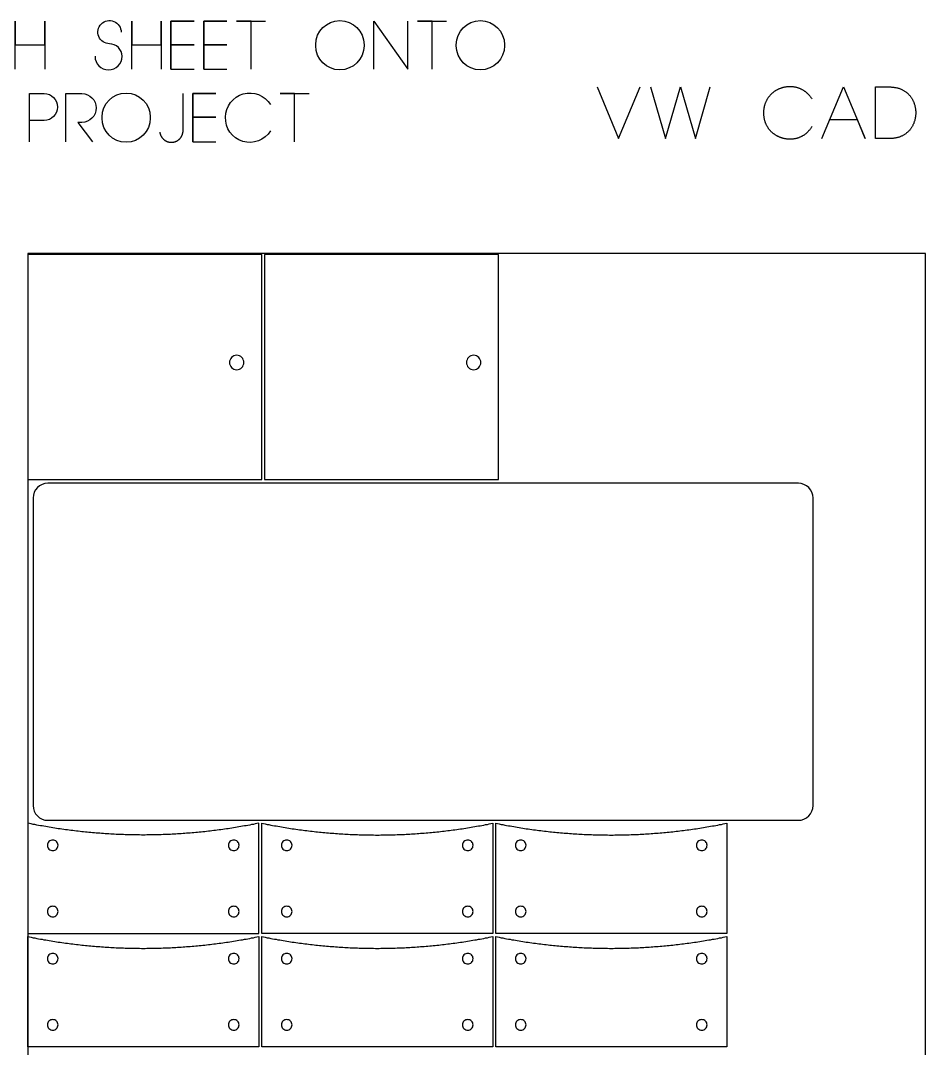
# Model space of a CAD drawing. Extents: x -767 to 3737, y -438 to 2808.
# Drawn here: x 1245 to 2474, y 1360 to 2757 of the extents above; entities that cross this region are included whole.
import ezdxf

# ---------------------------------------------------------------- set-up
doc = ezdxf.new("R2010")
doc.units = 0
for name, color, linetype in [('LAYER_1', 18, 'CONTINUOUS'), ('T5_LOGOLAYER_2', 18, 'CONTINUOUS'), ('T5_LOGOLAYER_20', 18, 'CONTINUOUS'), ('T5_LOGOLAYER_21', 18, 'CONTINUOUS')]:
    doc.layers.add(name, color=color, linetype=linetype)

msp = doc.modelspace()

# ---------------------------------------------------------------- linework, layer by layer
at = {"layer": 'LAYER_1'}
for points in [[(1261.7, 1690, 0.414214), (1281.7, 1670), (2301.7, 1670, 0.414214), (2321.7, 1690), (2321.7, 2108, 0.414214), (2301.7, 2128), (1281.7, 2128, 0.414214), (1261.7, 2108)], [(1288.4, 1643.2, 0.414214), (1281.2, 1636, 0.414214), (1288.4, 1628.8, 0.414214), (1295.7, 1636, 0.414214)], [(1534.4, 1643.2, 0.414214), (1527.2, 1636, 0.414214), (1534.4, 1628.8, 0.414214), (1541.7, 1636, 0.414214)], [(1606.4, 1643.2, 0.414214), (1599.2, 1636, 0.414214), (1606.4, 1628.8, 0.414214), (1613.7, 1636, 0.414214)], [(1852.4, 1643.2, 0.414214), (1845.2, 1636, 0.414214), (1852.4, 1628.8, 0.414214), (1859.7, 1636, 0.414214)], [(1924.4, 1643.2, 0.414214), (1917.2, 1636, 0.414214), (1924.4, 1628.8, 0.414214), (1931.7, 1636, 0.414214)], [(2170.4, 1643.2, 0.414214), (2163.2, 1636, 0.414214), (2170.4, 1628.8, 0.414214), (2177.7, 1636, 0.414214)], [(1288.4, 1553.2, 0.414214), (1281.2, 1546, 0.414214), (1288.4, 1538.8, 0.414214), (1295.7, 1546, 0.414214)], [(1534.4, 1553.2, 0.414214), (1527.2, 1546, 0.414214), (1534.4, 1538.8, 0.414214), (1541.7, 1546, 0.414214)], [(1606.4, 1553.2, 0.414214), (1599.2, 1546, 0.414214), (1606.4, 1538.8, 0.414214), (1613.7, 1546, 0.414214)], [(1852.4, 1553.2, 0.414214), (1845.2, 1546, 0.414214), (1852.4, 1538.8, 0.414214), (1859.7, 1546, 0.414214)], [(1924.4, 1553.2, 0.414214), (1917.2, 1546, 0.414214), (1924.4, 1538.8, 0.414214), (1931.7, 1546, 0.414214)], [(2170.4, 1553.2, 0.414214), (2163.2, 1546, 0.414214), (2170.4, 1538.8, 0.414214), (2177.7, 1546, 0.414214)], [(1288.4, 1489.2, 0.414214), (1281.2, 1482, 0.414214), (1288.4, 1474.8, 0.414214), (1295.7, 1482, 0.414214)], [(1534.4, 1489.2, 0.414214), (1527.2, 1482, 0.414214), (1534.4, 1474.8, 0.414214), (1541.7, 1482, 0.414214)], [(1606.4, 1489.2, 0.414214), (1599.2, 1482, 0.414214), (1606.4, 1474.8, 0.414214), (1613.7, 1482, 0.414214)], [(1852.4, 1489.2, 0.414214), (1845.2, 1482, 0.414214), (1852.4, 1474.8, 0.414214), (1859.7, 1482, 0.414214)], [(1924.4, 1489.2, 0.414214), (1917.2, 1482, 0.414214), (1924.4, 1474.8, 0.414214), (1931.7, 1482, 0.414214)], [(2170.4, 1489.2, 0.414214), (2163.2, 1482, 0.414214), (2170.4, 1474.8, 0.414214), (2177.7, 1482, 0.414214)], [(1288.4, 1399.2, 0.414214), (1281.2, 1392, 0.414214), (1288.4, 1384.8, 0.414214), (1295.7, 1392, 0.414214)], [(1534.4, 1399.2, 0.414214), (1527.2, 1392, 0.414214), (1534.4, 1384.8, 0.414214), (1541.7, 1392, 0.414214)], [(1606.4, 1399.2, 0.414214), (1599.2, 1392, 0.414214), (1606.4, 1384.8, 0.414214), (1613.7, 1392, 0.414214)], [(1852.4, 1399.2, 0.414214), (1845.2, 1392, 0.414214), (1852.4, 1384.8, 0.414214), (1859.7, 1392, 0.414214)], [(1924.4, 1399.2, 0.414214), (1917.2, 1392, 0.414214), (1924.4, 1384.8, 0.414214), (1931.7, 1392, 0.414214)], [(2170.4, 1399.2, 0.414214), (2163.2, 1392, 0.414214), (2170.4, 1384.8, 0.414214), (2177.7, 1392, 0.414214)]]:
    msp.add_lwpolyline(points, format="xyb", close=True, dxfattribs=at)
for points in [[(1254.4, 1516), (1568.4, 1516), (1568.4, 1666), (1566, 1665.5), (1563.6, 1665), (1561.1, 1664.5), (1558.7, 1664.1), (1556.2, 1663.6), (1553.8, 1663.1), (1551.3, 1662.7), (1548.9, 1662.3), (1546.4, 1661.8), (1544, 1661.4), (1541.5, 1661), (1539.1, 1660.6), (1536.6, 1660.2), (1534.2, 1659.8), (1531.7, 1659.4), (1529.3, 1659), (1526.8, 1658.6), (1524.4, 1658.3), (1521.9, 1657.9), (1519.5, 1657.6), (1517, 1657.2), (1514.6, 1656.9), (1512.1, 1656.6), (1509.7, 1656.3), (1507.2, 1656), (1504.8, 1655.7), (1502.3, 1655.4), (1499.9, 1655.1), (1497.4, 1654.8), (1495, 1654.5), (1492.5, 1654.3), (1490.1, 1654), (1487.6, 1653.8), (1485.2, 1653.5), (1482.7, 1653.3), (1480.2, 1653.1), (1477.8, 1652.9), (1475.3, 1652.7), (1472.9, 1652.5), (1470.4, 1652.3), (1468, 1652.1), (1465.5, 1651.9), (1463.1, 1651.8), (1460.6, 1651.6), (1458.1, 1651.4), (1455.7, 1651.3), (1453.2, 1651.2), (1450.8, 1651), (1448.3, 1650.9), (1445.9, 1650.8), (1443.4, 1650.7), (1440.9, 1650.6), (1438.5, 1650.5), (1436, 1650.4), (1433.6, 1650.4), (1431.1, 1650.3), (1428.6, 1650.2), (1426.2, 1650.2), (1423.7, 1650.1), (1421.3, 1650.1), (1418.8, 1650.1), (1416.4, 1650.1), (1413.9, 1650), (1411.4, 1650), (1409, 1650), (1406.5, 1650.1), (1404.1, 1650.1), (1401.6, 1650.1), (1399.2, 1650.1), (1396.7, 1650.2), (1394.2, 1650.2), (1391.8, 1650.3), (1389.3, 1650.4), (1386.9, 1650.4), (1384.4, 1650.5), (1381.9, 1650.6), (1379.5, 1650.7), (1377, 1650.8), (1374.6, 1650.9), (1372.1, 1651), (1369.7, 1651.2), (1367.2, 1651.3), (1364.7, 1651.4), (1362.3, 1651.6), (1359.8, 1651.8), (1357.4, 1651.9), (1354.9, 1652.1), (1352.5, 1652.3), (1350, 1652.5), (1347.6, 1652.7), (1345.1, 1652.9), (1342.6, 1653.1), (1340.2, 1653.3), (1337.7, 1653.5), (1335.3, 1653.8), (1332.8, 1654), (1330.4, 1654.3), (1327.9, 1654.5), (1325.5, 1654.8), (1323, 1655.1), (1320.6, 1655.4), (1318.1, 1655.7), (1315.6, 1656), (1313.2, 1656.3), (1310.7, 1656.6), (1308.3, 1656.9), (1305.8, 1657.2), (1303.4, 1657.6), (1300.9, 1657.9), (1298.5, 1658.3), (1296, 1658.6), (1293.6, 1659), (1291.1, 1659.4), (1288.7, 1659.8), (1286.2, 1660.2), (1283.8, 1660.6), (1281.3, 1661), (1278.9, 1661.4), (1276.4, 1661.8), (1274, 1662.3), (1271.6, 1662.7), (1269.1, 1663.1), (1266.7, 1663.6), (1264.2, 1664.1), (1261.8, 1664.5), (1259.3, 1665), (1256.9, 1665.5), (1254.4, 1666)], [(1254.4, 1512), (1256.9, 1511.5), (1259.3, 1511), (1261.8, 1510.5), (1264.2, 1510.1), (1266.7, 1509.6), (1269.1, 1509.1), (1271.6, 1508.7), (1274, 1508.3), (1276.4, 1507.8), (1278.9, 1507.4), (1281.3, 1507), (1283.8, 1506.6), (1286.2, 1506.2), (1288.7, 1505.8), (1291.1, 1505.4), (1293.6, 1505), (1296, 1504.6), (1298.5, 1504.3), (1300.9, 1503.9), (1303.4, 1503.6), (1305.8, 1503.2), (1308.3, 1502.9), (1310.7, 1502.6), (1313.2, 1502.3), (1315.6, 1502), (1318.1, 1501.7), (1320.6, 1501.4), (1323, 1501.1), (1325.5, 1500.8), (1327.9, 1500.5), (1330.4, 1500.3), (1332.8, 1500), (1335.3, 1499.8), (1337.7, 1499.5), (1340.2, 1499.3), (1342.6, 1499.1), (1345.1, 1498.9), (1347.6, 1498.7), (1350, 1498.5), (1352.5, 1498.3), (1354.9, 1498.1), (1357.4, 1497.9), (1359.8, 1497.8), (1362.3, 1497.6), (1364.7, 1497.4), (1367.2, 1497.3), (1369.7, 1497.2), (1372.1, 1497), (1374.6, 1496.9), (1377, 1496.8), (1379.5, 1496.7), (1381.9, 1496.6), (1384.4, 1496.5), (1386.9, 1496.4), (1389.3, 1496.4), (1391.8, 1496.3), (1394.2, 1496.2), (1396.7, 1496.2), (1399.2, 1496.1), (1401.6, 1496.1), (1404.1, 1496.1), (1406.5, 1496.1), (1409, 1496), (1411.4, 1496), (1413.9, 1496), (1416.4, 1496.1), (1418.8, 1496.1), (1421.3, 1496.1), (1423.7, 1496.1), (1426.2, 1496.2), (1428.6, 1496.2), (1431.1, 1496.3), (1433.6, 1496.4), (1436, 1496.4), (1438.5, 1496.5), (1440.9, 1496.6), (1443.4, 1496.7), (1445.9, 1496.8), (1448.3, 1496.9), (1450.8, 1497), (1453.2, 1497.2), (1455.7, 1497.3), (1458.1, 1497.4), (1460.6, 1497.6), (1463.1, 1497.8), (1465.5, 1497.9), (1468, 1498.1), (1470.4, 1498.3), (1472.9, 1498.5), (1475.3, 1498.7), (1477.8, 1498.9), (1480.2, 1499.1), (1482.7, 1499.3), (1485.2, 1499.5), (1487.6, 1499.8), (1490.1, 1500), (1492.5, 1500.3), (1495, 1500.5), (1497.4, 1500.8), (1499.9, 1501.1), (1502.3, 1501.4), (1504.8, 1501.7), (1507.2, 1502), (1509.7, 1502.3), (1512.1, 1502.6), (1514.6, 1502.9), (1517, 1503.2), (1519.5, 1503.6), (1521.9, 1503.9), (1524.4, 1504.3), (1526.8, 1504.6), (1529.3, 1505), (1531.7, 1505.4), (1534.2, 1505.8), (1536.6, 1506.2), (1539.1, 1506.6), (1541.5, 1507), (1544, 1507.4), (1546.4, 1507.8), (1548.9, 1508.3), (1551.3, 1508.7), (1553.8, 1509.1), (1556.2, 1509.6), (1558.7, 1510.1), (1561.1, 1510.5), (1563.6, 1511), (1566, 1511.5), (1568.4, 1512), (1568.4, 1362), (1254.4, 1362)], [(1572.4, 1512), (1574.9, 1511.5), (1577.3, 1511), (1579.8, 1510.5), (1582.2, 1510.1), (1584.7, 1509.6), (1587.1, 1509.1), (1589.6, 1508.7), (1592, 1508.3), (1594.4, 1507.8), (1596.9, 1507.4), (1599.3, 1507), (1601.8, 1506.6), (1604.2, 1506.2), (1606.7, 1505.8), (1609.1, 1505.4), (1611.6, 1505), (1614, 1504.6), (1616.5, 1504.3), (1618.9, 1503.9), (1621.4, 1503.6), (1623.8, 1503.2), (1626.3, 1502.9), (1628.7, 1502.6), (1631.2, 1502.3), (1633.6, 1502), (1636.1, 1501.7), (1638.6, 1501.4), (1641, 1501.1), (1643.5, 1500.8), (1645.9, 1500.5), (1648.4, 1500.3), (1650.8, 1500), (1653.3, 1499.8), (1655.7, 1499.5), (1658.2, 1499.3), (1660.6, 1499.1), (1663.1, 1498.9), (1665.6, 1498.7), (1668, 1498.5), (1670.5, 1498.3), (1672.9, 1498.1), (1675.4, 1497.9), (1677.8, 1497.8), (1680.3, 1497.6), (1682.7, 1497.4), (1685.2, 1497.3), (1687.7, 1497.2), (1690.1, 1497), (1692.6, 1496.9), (1695, 1496.8), (1697.5, 1496.7), (1699.9, 1496.6), (1702.4, 1496.5), (1704.9, 1496.4), (1707.3, 1496.4), (1709.8, 1496.3), (1712.2, 1496.2), (1714.7, 1496.2), (1717.2, 1496.1), (1719.6, 1496.1), (1722.1, 1496.1), (1724.5, 1496.1), (1727, 1496), (1729.4, 1496), (1731.9, 1496), (1734.4, 1496.1), (1736.8, 1496.1), (1739.3, 1496.1), (1741.7, 1496.1), (1744.2, 1496.2), (1746.6, 1496.2), (1749.1, 1496.3), (1751.6, 1496.4), (1754, 1496.4), (1756.5, 1496.5), (1758.9, 1496.6), (1761.4, 1496.7), (1763.9, 1496.8), (1766.3, 1496.9), (1768.8, 1497), (1771.2, 1497.2), (1773.7, 1497.3), (1776.1, 1497.4), (1778.6, 1497.6), (1781.1, 1497.8), (1783.5, 1497.9), (1786, 1498.1), (1788.4, 1498.3), (1790.9, 1498.5), (1793.3, 1498.7), (1795.8, 1498.9), (1798.2, 1499.1), (1800.7, 1499.3), (1803.2, 1499.5), (1805.6, 1499.8), (1808.1, 1500), (1810.5, 1500.3), (1813, 1500.5), (1815.4, 1500.8), (1817.9, 1501.1), (1820.3, 1501.4), (1822.8, 1501.7), (1825.2, 1502), (1827.7, 1502.3), (1830.1, 1502.6), (1832.6, 1502.9), (1835, 1503.2), (1837.5, 1503.6), (1839.9, 1503.9), (1842.4, 1504.3), (1844.8, 1504.6), (1847.3, 1505), (1849.7, 1505.4), (1852.2, 1505.8), (1854.6, 1506.2), (1857.1, 1506.6), (1859.5, 1507), (1862, 1507.4), (1864.4, 1507.8), (1866.9, 1508.3), (1869.3, 1508.7), (1871.8, 1509.1), (1874.2, 1509.6), (1876.7, 1510.1), (1879.1, 1510.5), (1881.6, 1511), (1884, 1511.5), (1886.4, 1512), (1886.4, 1362), (1572.4, 1362)]]:
    msp.add_lwpolyline(points, close=True, dxfattribs=at)
at = {"layer": 'T5_LOGOLAYER_2'}
for points in [[(2028.1, 2666.4), (2057.5, 2596.4), (2086.9, 2666.4)], [(2100.9, 2666.4), (2121.2, 2596.4), (2141.5, 2666.4), (2161.8, 2596.4), (2182.1, 2666.4)], [(2320, 2612.5), (2319.5, 2611.7), (2319.1, 2611), (2318.6, 2610.3), (2318.1, 2609.7), (2317.7, 2609), (2317.2, 2608.4), (2316.7, 2607.8), (2316.1, 2607.1), (2315.6, 2606.6), (2315.1, 2606), (2314.6, 2605.4), (2314, 2604.9), (2313.5, 2604.4), (2312.9, 2603.8), (2312.3, 2603.3), (2311.7, 2602.9), (2311.2, 2602.4), (2310.6, 2602), (2310, 2601.5), (2309.4, 2601.1), (2308.8, 2600.7), (2308.1, 2600.3), (2307.5, 2599.9), (2306.9, 2599.6), (2306.3, 2599.2), (2305.6, 2598.9), (2305, 2598.6), (2304.3, 2598.3), (2303.7, 2598), (2303, 2597.8), (2302.3, 2597.5), (2301.7, 2597.3), (2301, 2597), (2300.3, 2596.8), (2299.7, 2596.6), (2299, 2596.5), (2298.3, 2596.3), (2297.6, 2596.1), (2296.9, 2596), (2296.3, 2595.9), (2295.6, 2595.8), (2294.9, 2595.7), (2294.2, 2595.6), (2293.5, 2595.5), (2292.8, 2595.5), (2292.1, 2595.4), (2291.4, 2595.4), (2290.7, 2595.4), (2290, 2595.4), (2289.3, 2595.4), (2288.7, 2595.4), (2288, 2595.5), (2287.3, 2595.5), (2286.6, 2595.6), (2285.9, 2595.7), (2285.2, 2595.8), (2284.5, 2595.9), (2283.8, 2596), (2283.2, 2596.1), (2282.5, 2596.2), (2281.8, 2596.4), (2281.1, 2596.6), (2280.5, 2596.8), (2279.8, 2596.9), (2279.2, 2597.2), (2278.5, 2597.4), (2277.8, 2597.6), (2277.2, 2597.8), (2276.6, 2598.1), (2275.9, 2598.4), (2275.3, 2598.6), (2274.7, 2598.9), (2274, 2599.2), (2273.4, 2599.5), (2272.8, 2599.9), (2272.2, 2600.2), (2271.6, 2600.6), (2271, 2600.9), (2270.4, 2601.3), (2269.8, 2601.7), (2269.3, 2602.1), (2268.7, 2602.5), (2268.2, 2602.9), (2267.6, 2603.3), (2267.1, 2603.8), (2266.5, 2604.2), (2266, 2604.7), (2265.5, 2605.1), (2265, 2605.6), (2264.5, 2606.1), (2264, 2606.6), (2263.5, 2607.1), (2263.1, 2607.7), (2262.6, 2608.2), (2262.2, 2608.7), (2261.7, 2609.3), (2261.3, 2609.9), (2260.9, 2610.4), (2260.5, 2611), (2260.1, 2611.6), (2259.8, 2612.2), (2259.4, 2612.8), (2259, 2613.5), (2258.7, 2614.1), (2258.4, 2614.7), (2258.1, 2615.4), (2257.8, 2616.1), (2257.5, 2616.7), (2257.2, 2617.4), (2256.9, 2618.1), (2256.7, 2618.8), (2256.5, 2619.5), (2256.2, 2620.2), (2256, 2621), (2255.9, 2621.7), (2255.7, 2622.4), (2255.5, 2623.2), (2255.4, 2624), (2255.3, 2624.7), (2255.1, 2625.5), (2255.1, 2626.3), (2255, 2627.1), (2254.9, 2627.9), (2254.9, 2628.7), (2254.9, 2629.5), (2254.8, 2630.4), (2254.9, 2631.2), (2254.9, 2632.1), (2254.9, 2632.9), (2254.9, 2633.7), (2255, 2634.5), (2255, 2635.3), (2255.1, 2636.1), (2255.2, 2636.9), (2255.3, 2637.7), (2255.4, 2638.4), (2255.6, 2639.2), (2255.7, 2639.9), (2255.9, 2640.7), (2256.1, 2641.4), (2256.3, 2642.1), (2256.5, 2642.9), (2256.7, 2643.6), (2257, 2644.3), (2257.2, 2644.9), (2257.5, 2645.6), (2257.8, 2646.3), (2258.1, 2646.9), (2258.4, 2647.6), (2258.7, 2648.2), (2259, 2648.9), (2259.3, 2649.5), (2259.7, 2650.1), (2260.1, 2650.7), (2260.4, 2651.3), (2260.8, 2651.9), (2261.2, 2652.4), (2261.7, 2653), (2262.1, 2653.6), (2262.5, 2654.1), (2262.9, 2654.6), (2263.4, 2655.2), (2263.9, 2655.7), (2264.3, 2656.2), (2264.8, 2656.7), (2265.3, 2657.1), (2265.8, 2657.6), (2266.3, 2658.1), (2266.8, 2658.5), (2267.4, 2659), (2267.9, 2659.4), (2268.4, 2659.8), (2269, 2660.2), (2269.5, 2660.6), (2270.1, 2661), (2270.7, 2661.4), (2271.2, 2661.7), (2271.8, 2662.1), (2272.4, 2662.4), (2273, 2662.7), (2273.6, 2663.1), (2274.2, 2663.4), (2274.8, 2663.7), (2275.4, 2663.9), (2276.1, 2664.2), (2276.7, 2664.5), (2277.3, 2664.7), (2278, 2665), (2278.6, 2665.2), (2279.3, 2665.4), (2279.9, 2665.6), (2280.6, 2665.8), (2281.2, 2666), (2281.9, 2666.1), (2282.5, 2666.3), (2283.2, 2666.4), (2283.9, 2666.6), (2284.5, 2666.7), (2285.2, 2666.8), (2285.9, 2666.9), (2286.5, 2666.9), (2287.2, 2667), (2287.9, 2667.1), (2288.6, 2667.1), (2289.3, 2667.1), (2289.9, 2667.1), (2290.6, 2667.1), (2291.3, 2667.1), (2292, 2667.1), (2292.7, 2667.1), (2293.3, 2667), (2294, 2667), (2294.7, 2666.9), (2295.4, 2666.8), (2296.1, 2666.7), (2296.7, 2666.6), (2297.4, 2666.4), (2298.1, 2666.3), (2298.7, 2666.1), (2299.4, 2666), (2300.1, 2665.8), (2300.7, 2665.6), (2301.4, 2665.4), (2302, 2665.2), (2302.7, 2664.9), (2303.3, 2664.7), (2304, 2664.4), (2304.6, 2664.1), (2305.3, 2663.8), (2305.9, 2663.5), (2306.5, 2663.2), (2307.1, 2662.8), (2307.7, 2662.5), (2308.4, 2662.1), (2309, 2661.7), (2309.6, 2661.3), (2310.2, 2660.9), (2310.7, 2660.5), (2311.3, 2660.1), (2311.9, 2659.6), (2312.5, 2659.1), (2313, 2658.7), (2313.6, 2658.2), (2314.1, 2657.6), (2314.7, 2657.1), (2315.2, 2656.6), (2315.7, 2656), (2316.2, 2655.4), (2316.7, 2654.8), (2317.2, 2654.2), (2317.7, 2653.6), (2318.2, 2653), (2318.6, 2652.3), (2319.1, 2651.7), (2319.5, 2651), (2320, 2650.3)], [(2333.8, 2596.4), (2363.2, 2666.4), (2392.6, 2596.4), (2382.1, 2621.6), (2345, 2621.6)]]:
    msp.add_lwpolyline(points, dxfattribs=at)
for points in [[(2406.6, 2596.4), (2406.6, 2666.4), (2426.2, 2666.4), (2427.3, 2666.4), (2428.4, 2666.3), (2429.4, 2666.3), (2430.5, 2666.2), (2431.5, 2666.1), (2432.5, 2665.9), (2433.5, 2665.8), (2434.4, 2665.6), (2435.4, 2665.4), (2436.3, 2665.2), (2437.2, 2664.9), (2438.1, 2664.6), (2439, 2664.3), (2439.9, 2664), (2440.7, 2663.7), (2441.6, 2663.4), (2442.4, 2663), (2443.2, 2662.6), (2443.9, 2662.2), (2444.7, 2661.8), (2445.4, 2661.3), (2446.2, 2660.9), (2446.9, 2660.4), (2447.6, 2659.9), (2448.2, 2659.4), (2448.9, 2658.9), (2449.5, 2658.3), (2450.2, 2657.8), (2450.8, 2657.2), (2451.4, 2656.6), (2451.9, 2656), (2452.5, 2655.4), (2453, 2654.8), (2453.6, 2654.2), (2454.1, 2653.5), (2454.5, 2652.9), (2455, 2652.2), (2455.5, 2651.5), (2455.9, 2650.8), (2456.3, 2650.1), (2456.7, 2649.4), (2457.1, 2648.7), (2457.5, 2648), (2457.8, 2647.2), (2458.2, 2646.5), (2458.5, 2645.7), (2458.8, 2645), (2459.1, 2644.2), (2459.3, 2643.4), (2459.6, 2642.7), (2459.8, 2641.9), (2460, 2641.1), (2460.2, 2640.3), (2460.4, 2639.5), (2460.6, 2638.7), (2460.7, 2637.9), (2460.8, 2637.1), (2460.9, 2636.3), (2461, 2635.5), (2461.1, 2634.6), (2461.2, 2633.8), (2461.2, 2633), (2461.2, 2632.2), (2461.2, 2631.4), (2461.2, 2630.5), (2461.2, 2629.7), (2461.2, 2628.9), (2461.1, 2628.1), (2461, 2627.3), (2460.9, 2626.5), (2460.8, 2625.6), (2460.7, 2624.8), (2460.6, 2624), (2460.4, 2623.2), (2460.2, 2622.4), (2460, 2621.6), (2459.8, 2620.8), (2459.6, 2620.1), (2459.3, 2619.3), (2459.1, 2618.5), (2458.8, 2617.7), (2458.5, 2617), (2458.2, 2616.2), (2457.8, 2615.5), (2457.5, 2614.8), (2457.1, 2614), (2456.7, 2613.3), (2456.3, 2612.6), (2455.9, 2611.9), (2455.5, 2611.2), (2455, 2610.5), (2454.5, 2609.9), (2454.1, 2609.2), (2453.6, 2608.6), (2453, 2607.9), (2452.5, 2607.3), (2451.9, 2606.7), (2451.4, 2606.1), (2450.8, 2605.5), (2450.2, 2604.9), (2449.5, 2604.4), (2448.9, 2603.9), (2448.2, 2603.3), (2447.6, 2602.8), (2446.9, 2602.3), (2446.2, 2601.9), (2445.4, 2601.4), (2444.7, 2601), (2443.9, 2600.5), (2443.2, 2600.1), (2442.4, 2599.7), (2441.6, 2599.4), (2440.7, 2599), (2439.9, 2598.7), (2439, 2598.4), (2438.1, 2598.1), (2437.2, 2597.8), (2436.3, 2597.6), (2435.4, 2597.4), (2434.4, 2597.2), (2433.5, 2597), (2432.5, 2596.8), (2431.5, 2596.7), (2430.5, 2596.6), (2429.4, 2596.5), (2428.4, 2596.4), (2427.3, 2596.4), (2426.2, 2596.4)], [(1254.4, 2439), (1254.4, 2133), (1572.4, 2133), (1572.4, 2439)], [(1576.4, 2439), (1576.4, 2133), (1894.4, 2133), (1894.4, 2439)], [(1572.4, 1516), (1572.4, 1666), (1574.9, 1665.5), (1577.3, 1665), (1579.8, 1664.5), (1582.2, 1664.1), (1584.7, 1663.6), (1587.1, 1663.1), (1589.6, 1662.7), (1592, 1662.3), (1594.4, 1661.8), (1596.9, 1661.4), (1599.3, 1661), (1601.8, 1660.6), (1604.2, 1660.2), (1606.7, 1659.8), (1609.1, 1659.4), (1611.6, 1659), (1614, 1658.6), (1616.5, 1658.3), (1618.9, 1657.9), (1621.4, 1657.6), (1623.8, 1657.2), (1626.3, 1656.9), (1628.7, 1656.6), (1631.2, 1656.3), (1633.6, 1656), (1636.1, 1655.7), (1638.6, 1655.4), (1641, 1655.1), (1643.5, 1654.8), (1645.9, 1654.5), (1648.4, 1654.3), (1650.8, 1654), (1653.3, 1653.8), (1655.7, 1653.5), (1658.2, 1653.3), (1660.6, 1653.1), (1663.1, 1652.9), (1665.6, 1652.7), (1668, 1652.5), (1670.5, 1652.3), (1672.9, 1652.1), (1675.4, 1651.9), (1677.8, 1651.8), (1680.3, 1651.6), (1682.7, 1651.4), (1685.2, 1651.3), (1687.7, 1651.2), (1690.1, 1651), (1692.6, 1650.9), (1695, 1650.8), (1697.5, 1650.7), (1699.9, 1650.6), (1702.4, 1650.5), (1704.9, 1650.4), (1707.3, 1650.4), (1709.8, 1650.3), (1712.2, 1650.2), (1714.7, 1650.2), (1717.2, 1650.1), (1719.6, 1650.1), (1722.1, 1650.1), (1724.5, 1650.1), (1727, 1650), (1729.4, 1650), (1731.9, 1650), (1734.4, 1650.1), (1736.8, 1650.1), (1739.3, 1650.1), (1741.7, 1650.1), (1744.2, 1650.2), (1746.6, 1650.2), (1749.1, 1650.3), (1751.6, 1650.4), (1754, 1650.4), (1756.5, 1650.5), (1758.9, 1650.6), (1761.4, 1650.7), (1763.9, 1650.8), (1766.3, 1650.9), (1768.8, 1651), (1771.2, 1651.2), (1773.7, 1651.3), (1776.1, 1651.4), (1778.6, 1651.6), (1781.1, 1651.8), (1783.5, 1651.9), (1786, 1652.1), (1788.4, 1652.3), (1790.9, 1652.5), (1793.3, 1652.7), (1795.8, 1652.9), (1798.2, 1653.1), (1800.7, 1653.3), (1803.2, 1653.5), (1805.6, 1653.8), (1808.1, 1654), (1810.5, 1654.3), (1813, 1654.5), (1815.4, 1654.8), (1817.9, 1655.1), (1820.3, 1655.4), (1822.8, 1655.7), (1825.2, 1656), (1827.7, 1656.3), (1830.1, 1656.6), (1832.6, 1656.9), (1835, 1657.2), (1837.5, 1657.6), (1839.9, 1657.9), (1842.4, 1658.3), (1844.8, 1658.6), (1847.3, 1659), (1849.7, 1659.4), (1852.2, 1659.8), (1854.6, 1660.2), (1857.1, 1660.6), (1859.5, 1661), (1862, 1661.4), (1864.4, 1661.8), (1866.9, 1662.3), (1869.3, 1662.7), (1871.8, 1663.1), (1874.2, 1663.6), (1876.7, 1664.1), (1879.1, 1664.5), (1881.6, 1665), (1884, 1665.5), (1886.4, 1666), (1886.4, 1516)], [(1890.4, 1516), (1890.4, 1666), (1892.9, 1665.5), (1895.3, 1665), (1897.8, 1664.5), (1900.2, 1664.1), (1902.7, 1663.6), (1905.1, 1663.1), (1907.6, 1662.7), (1910, 1662.3), (1912.4, 1661.8), (1914.9, 1661.4), (1917.3, 1661), (1919.8, 1660.6), (1922.2, 1660.2), (1924.7, 1659.8), (1927.1, 1659.4), (1929.6, 1659), (1932, 1658.6), (1934.5, 1658.3), (1936.9, 1657.9), (1939.4, 1657.6), (1941.8, 1657.2), (1944.3, 1656.9), (1946.7, 1656.6), (1949.2, 1656.3), (1951.6, 1656), (1954.1, 1655.7), (1956.6, 1655.4), (1959, 1655.1), (1961.5, 1654.8), (1963.9, 1654.5), (1966.4, 1654.3), (1968.8, 1654), (1971.3, 1653.8), (1973.7, 1653.5), (1976.2, 1653.3), (1978.6, 1653.1), (1981.1, 1652.9), (1983.6, 1652.7), (1986, 1652.5), (1988.5, 1652.3), (1990.9, 1652.1), (1993.4, 1651.9), (1995.8, 1651.8), (1998.3, 1651.6), (2000.7, 1651.4), (2003.2, 1651.3), (2005.7, 1651.2), (2008.1, 1651), (2010.6, 1650.9), (2013, 1650.8), (2015.5, 1650.7), (2017.9, 1650.6), (2020.4, 1650.5), (2022.9, 1650.4), (2025.3, 1650.4), (2027.8, 1650.3), (2030.2, 1650.2), (2032.7, 1650.2), (2035.2, 1650.1), (2037.6, 1650.1), (2040.1, 1650.1), (2042.5, 1650.1), (2045, 1650), (2047.4, 1650), (2049.9, 1650), (2052.4, 1650.1), (2054.8, 1650.1), (2057.3, 1650.1), (2059.7, 1650.1), (2062.2, 1650.2), (2064.6, 1650.2), (2067.1, 1650.3), (2069.6, 1650.4), (2072, 1650.4), (2074.5, 1650.5), (2076.9, 1650.6), (2079.4, 1650.7), (2081.9, 1650.8), (2084.3, 1650.9), (2086.8, 1651), (2089.2, 1651.2), (2091.7, 1651.3), (2094.1, 1651.4), (2096.6, 1651.6), (2099.1, 1651.8), (2101.5, 1651.9), (2104, 1652.1), (2106.4, 1652.3), (2108.9, 1652.5), (2111.3, 1652.7), (2113.8, 1652.9), (2116.2, 1653.1), (2118.7, 1653.3), (2121.2, 1653.5), (2123.6, 1653.8), (2126.1, 1654), (2128.5, 1654.3), (2131, 1654.5), (2133.4, 1654.8), (2135.9, 1655.1), (2138.3, 1655.4), (2140.8, 1655.7), (2143.2, 1656), (2145.7, 1656.3), (2148.1, 1656.6), (2150.6, 1656.9), (2153, 1657.2), (2155.5, 1657.6), (2157.9, 1657.9), (2160.4, 1658.3), (2162.8, 1658.6), (2165.3, 1659), (2167.7, 1659.4), (2170.2, 1659.8), (2172.6, 1660.2), (2175.1, 1660.6), (2177.5, 1661), (2180, 1661.4), (2182.4, 1661.8), (2184.9, 1662.3), (2187.3, 1662.7), (2189.8, 1663.1), (2192.2, 1663.6), (2194.7, 1664.1), (2197.1, 1664.5), (2199.6, 1665), (2202, 1665.5), (2204.4, 1666), (2204.4, 1516)], [(2204.4, 1362), (1890.4, 1362), (1890.4, 1512), (1892.9, 1511.5), (1895.3, 1511), (1897.8, 1510.5), (1900.2, 1510.1), (1902.7, 1509.6), (1905.1, 1509.1), (1907.6, 1508.7), (1910, 1508.3), (1912.4, 1507.8), (1914.9, 1507.4), (1917.3, 1507), (1919.8, 1506.6), (1922.2, 1506.2), (1924.7, 1505.8), (1927.1, 1505.4), (1929.6, 1505), (1932, 1504.6), (1934.5, 1504.3), (1936.9, 1503.9), (1939.4, 1503.6), (1941.8, 1503.2), (1944.3, 1502.9), (1946.7, 1502.6), (1949.2, 1502.3), (1951.6, 1502), (1954.1, 1501.7), (1956.6, 1501.4), (1959, 1501.1), (1961.5, 1500.8), (1963.9, 1500.5), (1966.4, 1500.3), (1968.8, 1500), (1971.3, 1499.8), (1973.7, 1499.5), (1976.2, 1499.3), (1978.6, 1499.1), (1981.1, 1498.9), (1983.6, 1498.7), (1986, 1498.5), (1988.5, 1498.3), (1990.9, 1498.1), (1993.4, 1497.9), (1995.8, 1497.8), (1998.3, 1497.6), (2000.7, 1497.4), (2003.2, 1497.3), (2005.7, 1497.2), (2008.1, 1497), (2010.6, 1496.9), (2013, 1496.8), (2015.5, 1496.7), (2017.9, 1496.6), (2020.4, 1496.5), (2022.9, 1496.4), (2025.3, 1496.4), (2027.8, 1496.3), (2030.2, 1496.2), (2032.7, 1496.2), (2035.2, 1496.1), (2037.6, 1496.1), (2040.1, 1496.1), (2042.5, 1496.1), (2045, 1496), (2047.4, 1496), (2049.9, 1496), (2052.4, 1496.1), (2054.8, 1496.1), (2057.3, 1496.1), (2059.7, 1496.1), (2062.2, 1496.2), (2064.6, 1496.2), (2067.1, 1496.3), (2069.6, 1496.4), (2072, 1496.4), (2074.5, 1496.5), (2076.9, 1496.6), (2079.4, 1496.7), (2081.9, 1496.8), (2084.3, 1496.9), (2086.8, 1497), (2089.2, 1497.2), (2091.7, 1497.3), (2094.1, 1497.4), (2096.6, 1497.6), (2099.1, 1497.8), (2101.5, 1497.9), (2104, 1498.1), (2106.4, 1498.3), (2108.9, 1498.5), (2111.3, 1498.7), (2113.8, 1498.9), (2116.2, 1499.1), (2118.7, 1499.3), (2121.2, 1499.5), (2123.6, 1499.8), (2126.1, 1500), (2128.5, 1500.3), (2131, 1500.5), (2133.4, 1500.8), (2135.9, 1501.1), (2138.3, 1501.4), (2140.8, 1501.7), (2143.2, 1502), (2145.7, 1502.3), (2148.1, 1502.6), (2150.6, 1502.9), (2153, 1503.2), (2155.5, 1503.6), (2157.9, 1503.9), (2160.4, 1504.3), (2162.8, 1504.6), (2165.3, 1505), (2167.7, 1505.4), (2170.2, 1505.8), (2172.6, 1506.2), (2175.1, 1506.6), (2177.5, 1507), (2180, 1507.4), (2182.4, 1507.8), (2184.9, 1508.3), (2187.3, 1508.7), (2189.8, 1509.1), (2192.2, 1509.6), (2194.7, 1510.1), (2197.1, 1510.5), (2199.6, 1511), (2202, 1511.5), (2204.4, 1512)]]:
    msp.add_lwpolyline(points, close=True, dxfattribs=at)
at = {"layer": 'T5_LOGOLAYER_20'}
msp.add_lwpolyline([(1254.4, 0), (2474.4, 0), (2474.4, 2440), (1254.4, 2440)], close=True, dxfattribs=at)
for points in [[(1538.4, 2301.8, 0.414214), (1528.7, 2292, 0.414214), (1538.4, 2282.2, 0.414214), (1548.2, 2292, 0.414214)], [(1860.4, 2301.8, 0.414214), (1850.7, 2292, 0.414214), (1860.4, 2282.2, 0.414214), (1870.2, 2292, 0.414214)]]:
    msp.add_lwpolyline(points, format="xyb", close=True, dxfattribs=at)
at = {"layer": 'T5_LOGOLAYER_21'}
for points in [[(1237.6, 2690.4), (1237.6, 2756), (1237.6, 2723.8), (1277.7, 2723.8), (1277.7, 2756), (1277.7, 2690.4)], [(1395.8, 2690.4), (1395.8, 2756), (1395.8, 2723.8), (1435.8, 2723.8), (1435.8, 2756), (1435.8, 2690.4)], [(1449, 2690.4), (1449, 2756), (1480.5, 2756), (1449, 2756), (1449, 2723.8), (1480.5, 2723.8), (1449, 2723.8), (1449, 2690.4), (1480.5, 2690.4)], [(1493.6, 2690.4), (1493.6, 2756), (1525.1, 2756), (1493.6, 2756), (1493.6, 2723.8), (1525.1, 2723.8), (1493.6, 2723.8), (1493.6, 2690.4), (1525.1, 2690.4)], [(1557.9, 2690.4), (1557.9, 2756), (1538.2, 2756), (1577.6, 2756)], [(1724.6, 2690.4), (1724.6, 2756), (1771.2, 2690.4), (1771.2, 2756)], [(1804, 2690.4), (1804, 2756), (1784.3, 2756), (1823.7, 2756)], [(1434, 2605), (1434.1, 2604.7), (1434.1, 2604.4), (1434.2, 2604), (1434.2, 2603.7), (1434.3, 2603.4), (1434.4, 2603), (1434.4, 2602.7), (1434.5, 2602.4), (1434.6, 2602), (1434.7, 2601.7), (1434.9, 2601.4), (1435, 2601.1), (1435.1, 2600.8), (1435.2, 2600.5), (1435.4, 2600.1), (1435.6, 2599.8), (1435.7, 2599.5), (1435.9, 2599.2), (1436.1, 2598.9), (1436.2, 2598.6), (1436.4, 2598.3), (1436.6, 2598.1), (1436.8, 2597.8), (1437.1, 2597.5), (1437.3, 2597.2), (1437.5, 2597), (1437.7, 2596.7), (1438, 2596.4), (1438.2, 2596.2), (1438.5, 2595.9), (1438.7, 2595.7), (1439, 2595.4), (1439.2, 2595.2), (1439.5, 2595), (1439.8, 2594.7), (1440.1, 2594.5), (1440.4, 2594.3), (1440.7, 2594.1), (1441, 2593.9), (1441.3, 2593.7), (1441.6, 2593.5), (1441.9, 2593.3), (1442.2, 2593.2), (1442.5, 2593), (1442.9, 2592.8), (1443.2, 2592.7), (1443.5, 2592.5), (1443.9, 2592.4), (1444.2, 2592.3), (1444.6, 2592.1), (1444.9, 2592), (1445.3, 2591.9), (1445.6, 2591.8), (1446, 2591.7), (1446.4, 2591.6), (1446.7, 2591.6), (1447.1, 2591.5), (1447.5, 2591.4), (1447.9, 2591.4), (1448.2, 2591.3), (1448.6, 2591.3), (1449, 2591.3), (1449.4, 2591.3), (1449.8, 2591.3), (1450.2, 2591.3), (1450.6, 2591.3), (1451, 2591.3), (1451.4, 2591.3), (1451.8, 2591.4), (1452.2, 2591.4), (1452.6, 2591.5), (1453, 2591.6), (1453.3, 2591.7), (1453.7, 2591.8), (1454.1, 2591.9), (1454.5, 2592), (1454.8, 2592.1), (1455.2, 2592.2), (1455.6, 2592.4), (1455.9, 2592.5), (1456.3, 2592.7), (1456.6, 2592.8), (1457, 2593), (1457.3, 2593.2), (1457.6, 2593.4), (1458, 2593.5), (1458.3, 2593.7), (1458.6, 2594), (1458.9, 2594.2), (1459.2, 2594.4), (1459.5, 2594.6), (1459.8, 2594.9), (1460.1, 2595.1), (1460.4, 2595.4), (1460.7, 2595.6), (1460.9, 2595.9), (1461.2, 2596.1), (1461.4, 2596.4), (1461.7, 2596.7), (1461.9, 2597), (1462.2, 2597.3), (1462.4, 2597.6), (1462.6, 2597.9), (1462.8, 2598.2), (1463.1, 2598.5), (1463.3, 2598.8), (1463.5, 2599.2), (1463.6, 2599.5), (1463.8, 2599.8), (1464, 2600.2), (1464.1, 2600.5), (1464.3, 2600.9), (1464.4, 2601.2), (1464.6, 2601.6), (1464.7, 2602), (1464.8, 2602.3), (1464.9, 2602.7), (1465, 2603.1), (1465.1, 2603.5), (1465.2, 2603.8), (1465.3, 2604.2), (1465.4, 2604.6), (1465.4, 2605), (1465.5, 2605.4), (1465.5, 2605.8), (1465.5, 2606.2), (1465.5, 2606.6), (1465.5, 2607), (1465.5, 2657.5)], [(1478.7, 2591.9), (1478.7, 2657.5), (1510.2, 2657.5), (1478.7, 2657.5), (1478.7, 2625.4), (1510.2, 2625.4), (1478.7, 2625.4), (1478.7, 2591.9), (1510.2, 2591.9)], [(1617, 2591.9), (1617, 2657.5), (1597.3, 2657.5), (1636.7, 2657.5)]]:
    msp.add_lwpolyline(points, dxfattribs=at)
for points in [[(1345.9, 2708.1, 1), (1382.7, 2708.1, 0.415385), (1365.6, 2725.1, -0.668438), (1354.5, 2752, -0.668438), (1381.4, 2740.9)], [(1257, 2591.9), (1257, 2657.5), (1276.7, 2657.5, -1), (1276.7, 2620.8), (1257, 2620.8)], [(1306.2, 2591.9), (1306.2, 2657.5), (1327.9, 2657.5, -1), (1327.9, 2618.2), (1322.6, 2618.2), (1342.3, 2591.9)], [(1584.3, 2607, -0.77786), (1523.3, 2625.4, -0.756443), (1584.3, 2642.5)]]:
    msp.add_lwpolyline(points, format="xyb", dxfattribs=at)
for points in [[(1711.5, 2722.5, -1), (1645.8, 2722.5), (1645.8, 2723.8, -1), (1711.5, 2723.8)], [(1902.4, 2722.5, -1), (1836.8, 2722.5), (1836.8, 2723.8, -1), (1902.4, 2723.8)], [(1421, 2624.1, -1), (1355.4, 2624.1), (1355.4, 2625.4, -1), (1421, 2625.4)]]:
    msp.add_lwpolyline(points, format="xyb", close=True, dxfattribs=at)

doc.saveas('drawing.dxf')
